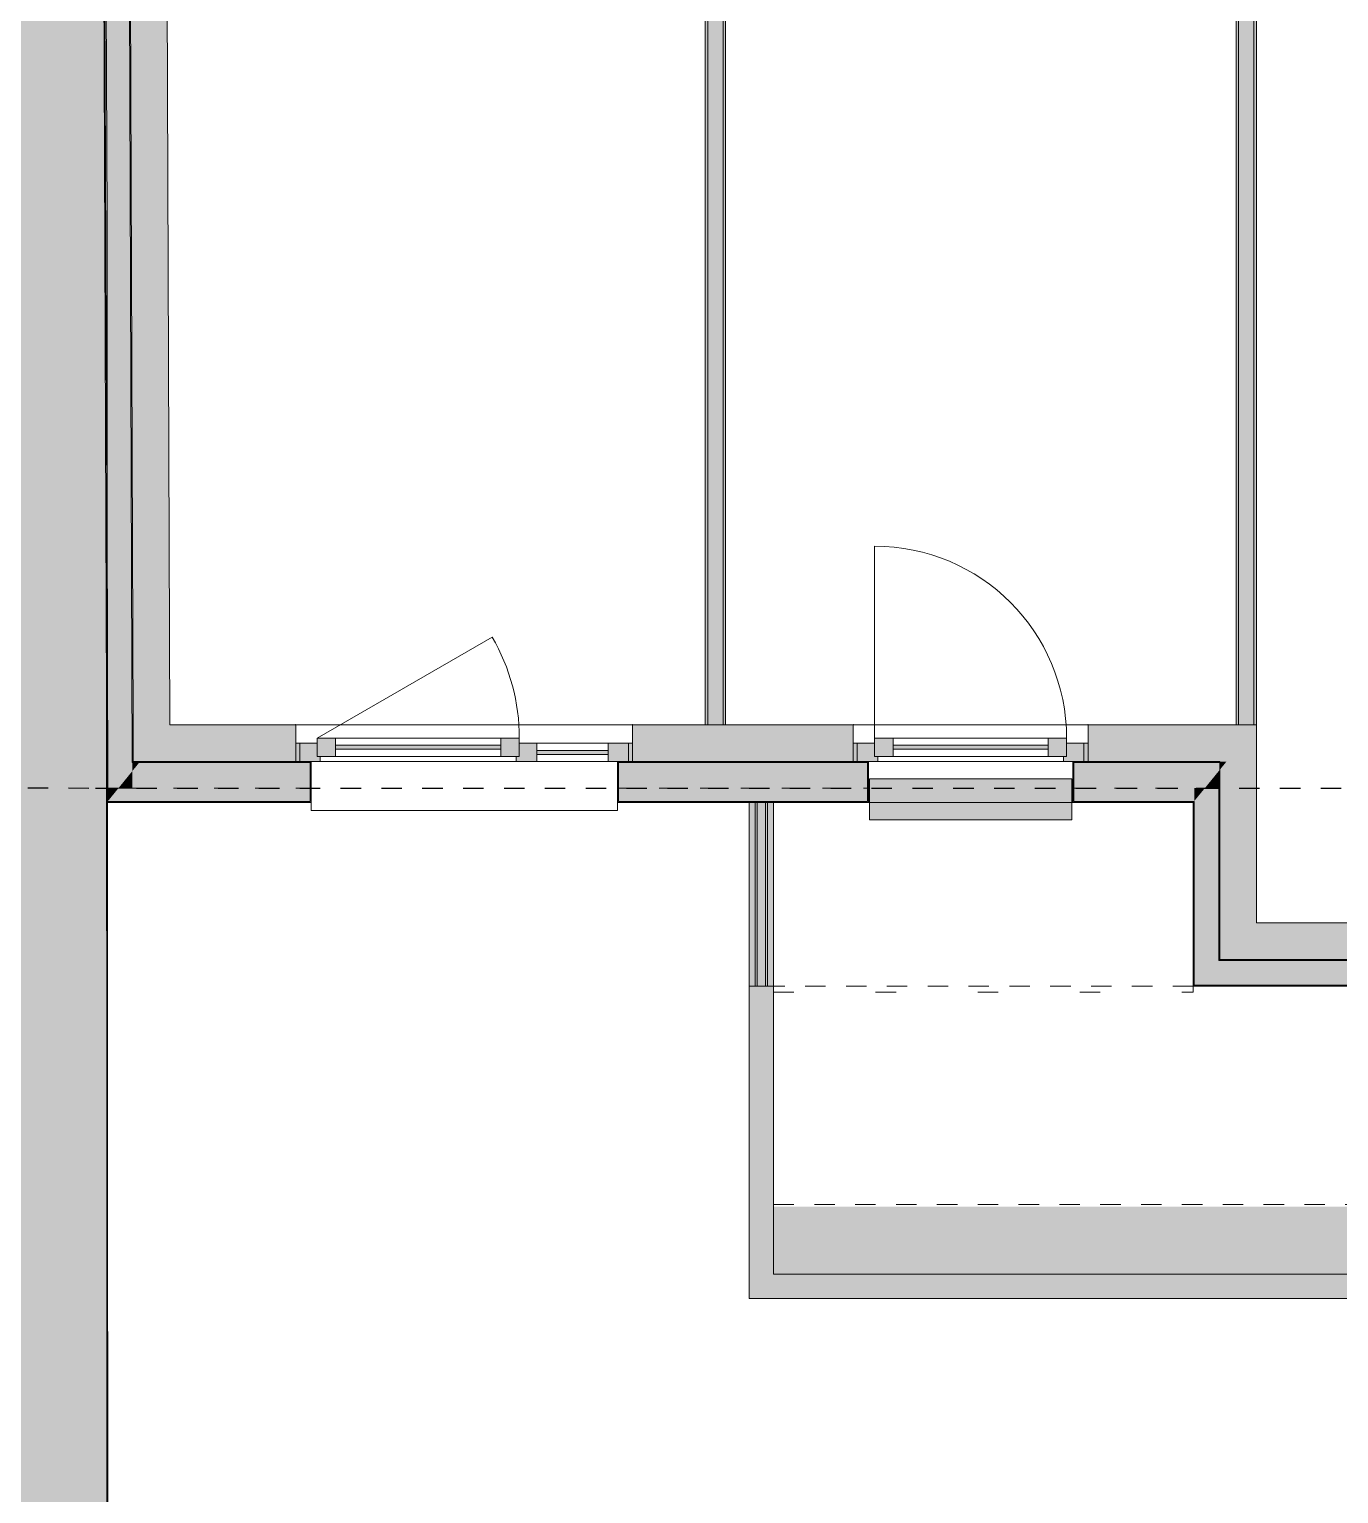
# Model space of a CAD drawing. Header units: metres. Extents: x -4 to 206, y -18 to 45.
# Drawn here: x 167.7 to 174.12, y 21.53 to 28.7 of the extents above; entities that cross this region are included whole.
import ezdxf

# ---------------------------------------------------------------- set-up
doc = ezdxf.new("R2010")
doc.units = ezdxf.units.M
doc.header["$MEASUREMENT"] = 0
doc.set_wipeout_variables(frame=1)
for name, pattern in [('Baufluchtlinie', [0.013, 0.008, -0.005]), ('Punkt 1_1', [0.075, 0.025, -0.05]), ('UNSICHTBAR', [0.4, 0, -0.4]), ('Wipeout_Contour', [1, 0, -1])]:
    doc.linetypes.add(name, pattern=pattern)
for name, color, linetype in [('110 Wand Aussen', 7, 'Continuous'), ('130 Wand Innen', 7, 'Continuous'), ('140 Brüstung', 7, 'Continuous'), ('725 Nachbarbebauung', 7, 'Continuous'), ('815 Raumbegrenzung', 7, 'Continuous'), ('905 VP Beschriftung Übersicht.Übersicht', 7, 'Continuous'), ('Neubau_140 Geländer transparent', 7, 'Continuous'), ('Neubau_840 Baulinien', 7, 'Continuous')]:
    doc.layers.add(name, color=color, linetype=linetype)
doc.linetypes.add('Grenze Grundstück', pattern='A,0,[1,415_260415_PP_VA_1_5 2 St1.Shx,S=0.00031746,R=0,X=0,Y=0],-0.04,0', length=0.04)

# ---------------------------------------------------------------- blocks, each defined once
blk = doc.blocks.new('Wand_4_1', base_point=(183.8142, 22.4833))
at = {"color": 254, "linetype": 'Wipeout_Contour', "lineweight": 0, "ltscale": 715.81303}
blk.add_wipeout([(183.6942, 22.6033), (171.3492, 22.6033), (171.3492, 22.5733), (183.6942, 22.5733)], dxfattribs=at).dxf.layer = '140 Brüstung'
at = {"color": 254, "linetype": 'Wipeout_Contour', "lineweight": 0, "ltscale": 715.76773}
blk.add_wipeout([(183.7842, 22.5133), (171.2592, 22.5133), (171.2592, 22.4833), (183.7842, 22.4833)], dxfattribs=at).dxf.layer = '140 Brüstung'
at = {"color": 254, "linetype": 'Wipeout_Contour', "lineweight": 0, "ltscale": 715.777801}
blk.add_wipeout([(171.2692, 22.5133), (183.7742, 22.5133), (183.7742, 22.5233), (171.2692, 22.5233)], dxfattribs=at).dxf.layer = '140 Brüstung'
at = {"color": 254, "linetype": 'Wipeout_Contour', "lineweight": 0, "ltscale": 715.802967}
blk.add_wipeout([(183.7242, 22.5733), (171.3192, 22.5733), (171.3192, 22.5633), (183.7242, 22.5633)], dxfattribs=at).dxf.layer = '140 Brüstung'
at = {"layer": '140 Brüstung', "color": 7, "linetype": 'Continuous', "lineweight": 18, "flags": 128}
for points in [[(183.6942, 22.6033), (171.3492, 22.6033)], [(171.2592, 22.4833), (183.7842, 22.4833)]]:
    blk.add_lwpolyline(points, dxfattribs=at)
at = {"color": 254, "linetype": 'Wipeout_Contour', "lineweight": 0, "ltscale": 715.790348}
blk.add_wipeout([(183.7342, 22.5633), (171.3092, 22.5633), (171.3092, 22.5233), (183.7342, 22.5233)], dxfattribs=at).dxf.layer = '140 Brüstung'
blk = doc.blocks.new('Decke_4_1', base_point=(156.4266, 32.239))
at = {"layer": '725 Nachbarbebauung', "linetype": 'Continuous', "lineweight": 0, "true_color": 0x1f1f1f}
blk.add_hatch(color=250, dxfattribs=at).paths.add_polyline_path([(156.4266, 32.239), (160.574, 16.9332), (161.2988, 16.9152), (167.9026, 16.7638), (168.0882, 16.7627), (168.082, 25.7886), (168.0856, 27.7802), (168.0391, 37.9048), (158.0099, 37.9325), (156.452, 37.9515)])
at = {"layer": '725 Nachbarbebauung', "color": 8, "linetype": 'Continuous', "lineweight": 13, "flags": 128}
blk.add_lwpolyline([(156.4266, 32.239), (160.574, 16.9332), (161.2988, 16.9152), (167.9026, 16.7638), (168.0882, 16.7627), (168.082, 25.7886), (168.0856, 27.7802), (168.0391, 37.9048), (158.0099, 37.9325), (156.452, 37.9515)], close=True, dxfattribs=at)
blk = doc.blocks.new('Wand_30_1', base_point=(168.0842, 24.9833))
at = {"layer": '110 Wand Aussen', "linetype": 'Continuous', "lineweight": 0, "true_color": 0x000000}
for points in [[(168.0892, 24.9833), (168.0342, 39.9833), (168.0292, 39.9833), (168.0842, 24.9833)], [(168.2087, 25.1083), (168.1547, 39.8583), (168.0347, 39.8583), (168.0887, 25.1083)], [(168.2137, 25.1133), (168.1597, 39.8533), (168.1547, 39.8533), (168.2087, 25.1133)], [(168.3403, 39.6733), (168.1603, 39.6733), (168.2131, 25.2933), (168.3931, 25.2933)], [(168.3931, 25.2933), (168.2131, 25.2933), (168.2137, 25.1133), (168.2469, 25.1133)], [(168.3931, 25.2933), (168.2469, 25.1133), (168.3937, 25.1133)], [(168.2137, 25.1083), (168.2137, 25.1133), (168.2087, 25.1133), (168.2087, 25.1083)]]:
    blk.add_hatch(color=18, dxfattribs=at).paths.add_polyline_path(points)
at = {"layer": '110 Wand Aussen', "color": 7, "linetype": 'Continuous', "lineweight": 13}
for p, q in [((168.0347, 39.8583), (168.0887, 25.1083)), ((168.1547, 39.8533), (168.2087, 25.1133)), ((168.0887, 25.1083), (168.0892, 24.9833)), ((168.2087, 25.1133), (168.2087, 25.1083)), ((168.2137, 25.1083), (168.2087, 25.1083))]:
    blk.add_line(p, q, dxfattribs=at)
at = {"layer": '110 Wand Aussen', "color": 7, "linetype": 'Continuous', "lineweight": 18}
for p, q in [((168.1603, 39.6733), (168.2131, 25.2933)), ((168.2131, 25.2933), (168.2137, 25.1133)), ((168.2469, 25.1133), (168.2137, 25.1133)), ((168.2469, 25.1133), (168.3937, 25.1133))]:
    blk.add_line(p, q, dxfattribs=at)
at = {"layer": '110 Wand Aussen', "color": 7, "linetype": 'Baufluchtlinie', "lineweight": 0}
blk.add_line((168.0892, 24.9833), (168.0842, 24.9833), dxfattribs=at)
at = {"layer": '110 Wand Aussen', "color": 7, "linetype": 'Continuous', "lineweight": 13, "flags": 128}
blk.add_lwpolyline([(168.0292, 39.9833), (168.0842, 24.9833)], dxfattribs=at)
at = {"layer": '110 Wand Aussen', "color": 7, "linetype": 'Continuous', "lineweight": 18, "flags": 128}
blk.add_lwpolyline([(168.3931, 25.2933), (168.362, 33.7583)], dxfattribs=at)
blk = doc.blocks.new('Wand_49_1', base_point=(173.4042, 24.0133))
at = {"layer": '110 Wand Aussen', "linetype": 'Continuous', "lineweight": 0, "true_color": 0x000000}
for points in [[(173.5342, 25.2933), (173.5342, 25.1133), (173.5674, 25.1133), (173.7142, 25.2933)], [(173.5674, 25.1133), (173.7142, 25.1133), (173.7142, 25.2933)], [(173.5342, 25.1083), (173.5633, 25.1083), (173.5674, 25.1133), (173.5342, 25.1133)], [(173.7142, 24.3233), (173.7142, 25.1133), (173.5674, 25.1133), (173.5342, 25.0727), (173.5342, 24.3233)], [(173.5342, 25.0727), (173.5633, 25.1083), (173.5342, 25.1083)], [(173.4092, 24.9195), (173.4613, 24.9833), (173.4092, 24.9833)], [(173.5292, 24.9183), (173.5292, 24.9833), (173.4613, 24.9833), (173.4092, 24.9195), (173.4092, 24.9183)], [(173.5292, 24.9833), (173.5292, 24.1433), (173.5342, 24.1433), (173.5342, 24.9833)], [(173.4042, 24.9133), (173.4083, 24.9183), (173.4042, 24.9183)], [(173.4083, 24.9183), (173.4042, 24.9133), (173.4092, 24.9133), (173.4092, 24.9183)], [(173.4042, 24.9133), (173.4042, 24.0183), (173.4092, 24.0183), (173.4092, 24.9133)], [(173.4092, 24.9183), (173.4092, 24.1383), (173.5292, 24.1383), (173.5292, 24.9183)], [(173.7142, 24.3233), (173.5342, 24.1433), (173.7142, 24.1433)], [(173.5342, 24.3233), (173.5342, 24.1433), (173.7142, 24.3233)], [(173.5292, 24.1383), (173.4092, 24.0183), (173.5292, 24.0183)], [(173.5292, 24.1383), (173.4092, 24.1383), (173.4092, 24.0183)], [(173.5342, 24.1433), (173.5292, 24.1383), (173.5342, 24.1383)], [(173.5342, 24.1433), (173.5292, 24.1433), (173.5292, 24.1383)], [(173.4092, 24.0183), (173.4042, 24.0133), (173.4092, 24.0133)], [(173.4092, 24.0183), (173.4042, 24.0183), (173.4042, 24.0133)]]:
    blk.add_hatch(color=18, dxfattribs=at).paths.add_polyline_path(points)
at = {"layer": '110 Wand Aussen', "color": 7, "linetype": 'Continuous', "lineweight": 18}
for p, q in [((173.5342, 25.1133), (173.5342, 25.1083)), ((173.5342, 25.1083), (173.5342, 25.0727)), ((173.5342, 24.9833), (173.5342, 25.0727)), ((173.5342, 24.9833), (173.5342, 24.3233)), ((173.5342, 24.3233), (173.5342, 24.1433)), ((173.5342, 24.1433), (173.7142, 24.1433))]:
    blk.add_line(p, q, dxfattribs=at)
at = {"layer": '110 Wand Aussen', "color": 7, "linetype": 'Baufluchtlinie', "lineweight": 0}
for p, q in [((173.5292, 24.9833), (173.4613, 24.9833)), ((173.5342, 24.9833), (173.5292, 24.9833))]:
    blk.add_line(p, q, dxfattribs=at)
at = {"layer": '110 Wand Aussen', "color": 7, "linetype": 'Continuous', "lineweight": 13}
for p, q in [((173.5292, 24.9833), (173.5292, 24.1433)), ((173.4083, 24.9183), (173.4042, 24.9183)), ((173.4092, 24.9183), (173.4083, 24.9183)), ((173.4092, 24.9183), (173.4092, 24.1383)), ((173.4092, 24.1383), (173.4092, 24.0183)), ((173.5292, 24.1433), (173.5292, 24.1383)), ((173.5292, 24.1383), (173.5342, 24.1383)), ((173.4092, 24.0183), (173.5292, 24.0183))]:
    blk.add_line(p, q, dxfattribs=at)
at = {"layer": '110 Wand Aussen', "color": 7, "linetype": 'Continuous', "lineweight": 18, "flags": 128}
for points in [[(173.7142, 25.2933), (173.5342, 25.2933)], [(173.7142, 24.3233), (173.7142, 25.2933)]]:
    blk.add_lwpolyline(points, dxfattribs=at)
at = {"layer": '110 Wand Aussen', "color": 7, "linetype": 'Continuous', "lineweight": 13, "flags": 128}
for points in [[(173.4042, 24.9133), (173.4042, 24.0133)], [(173.4042, 24.0133), (173.4092, 24.0133)]]:
    blk.add_lwpolyline(points, dxfattribs=at)
blk = doc.blocks.new('Wand_51_1', base_point=(173.4042, 24.0133))
at = {"layer": '110 Wand Aussen', "linetype": 'Continuous', "lineweight": 0, "true_color": 0x000000}
for points in [[(173.7142, 24.3233), (173.7142, 24.1433), (174.5992, 24.1433), (174.5992, 24.2333), (174.5992, 24.3233)], [(173.5292, 24.1383), (173.5292, 24.0183), (174.6692, 24.0183), (174.6692, 24.1383)], [(173.5342, 24.1383), (174.6692, 24.1383), (174.6692, 24.1433), (173.5342, 24.1433)], [(173.4092, 24.0183), (173.4092, 24.0133), (174.6692, 24.0133), (174.6692, 24.0183)]]:
    blk.add_hatch(color=18, dxfattribs=at).paths.add_polyline_path(points)
at = {"layer": '110 Wand Aussen', "color": 7, "linetype": 'Continuous', "lineweight": 13}
for p, q in [((173.5292, 24.1383), (173.5342, 24.1383)), ((173.5342, 24.1383), (174.6692, 24.1383)), ((173.4092, 24.0183), (173.5292, 24.0183)), ((173.5292, 24.0183), (174.6692, 24.0183))]:
    blk.add_line(p, q, dxfattribs=at)
at = {"layer": '110 Wand Aussen', "color": 7, "linetype": 'Continuous', "lineweight": 18}
for p, q in [((173.5342, 24.1433), (173.7142, 24.1433)), ((173.7142, 24.1433), (174.5992, 24.1433))]:
    blk.add_line(p, q, dxfattribs=at)
at = {"layer": '110 Wand Aussen', "color": 7, "linetype": 'Continuous', "lineweight": 18, "flags": 128}
blk.add_lwpolyline([(174.5992, 24.3233), (173.7142, 24.3233)], dxfattribs=at)
at = {"layer": '110 Wand Aussen', "color": 7, "linetype": 'Continuous', "lineweight": 13, "flags": 128}
blk.add_lwpolyline([(173.4092, 24.0133), (174.6692, 24.0133)], dxfattribs=at)
blk = doc.blocks.new('Wand_96_1', base_point=(171.1142, 32.6583))
at = {"layer": '130 Wand Innen', "linetype": 'Continuous', "lineweight": 0, "true_color": 0x000000}
for points in [[(171.0142, 25.2933), (171.0267, 25.2933), (171.0267, 30.5633), (171.0142, 30.5633)], [(171.0267, 30.5633), (171.0267, 25.2933), (171.1017, 25.2933), (171.1017, 30.5633)], [(171.1017, 30.5633), (171.1017, 25.2933), (171.1142, 25.2933), (171.1142, 30.5633)]]:
    blk.add_hatch(color=18, dxfattribs=at).paths.add_polyline_path(points)
at = {"layer": '130 Wand Innen', "color": 7, "linetype": 'Continuous', "lineweight": 18}
for p, q in [((171.0267, 30.5633), (171.0267, 25.2933)), ((171.1017, 25.2933), (171.1017, 30.5633))]:
    blk.add_line(p, q, dxfattribs=at)
at = {"layer": '130 Wand Innen', "color": 7, "linetype": 'Continuous', "lineweight": 18, "flags": 128}
for points in [[(171.0142, 30.5633), (171.0142, 25.2933)], [(171.1142, 25.2933), (171.1142, 30.3583)], [(171.0142, 25.2933), (171.1142, 25.2933)]]:
    blk.add_lwpolyline(points, dxfattribs=at)
blk = doc.blocks.new('Wand_165_1', base_point=(173.7142, 28.8483))
at = {"layer": '130 Wand Innen', "linetype": 'Continuous', "lineweight": 0, "true_color": 0x000000}
for points in [[(173.6142, 28.8483), (173.6142, 25.2933), (173.6267, 25.2933), (173.6267, 28.8483)], [(173.7017, 25.2933), (173.7017, 28.8483), (173.6267, 28.8483), (173.6267, 25.2933)], [(173.7142, 25.2933), (173.7142, 28.8483), (173.7017, 28.8483), (173.7017, 25.2933)]]:
    blk.add_hatch(color=18, dxfattribs=at).paths.add_polyline_path(points)
at = {"layer": '130 Wand Innen', "color": 7, "linetype": 'Continuous', "lineweight": 18}
for p, q in [((173.6267, 28.8483), (173.6267, 25.2933)), ((173.7017, 25.2933), (173.7017, 28.8483))]:
    blk.add_line(p, q, dxfattribs=at)
at = {"layer": '130 Wand Innen', "color": 7, "linetype": 'Continuous', "lineweight": 18, "flags": 128}
for points in [[(173.6142, 28.8483), (173.6142, 25.2933)], [(173.7017, 28.8483), (173.6942, 28.8483)], [(173.7142, 25.2933), (173.7142, 28.8483)], [(173.6142, 25.2933), (173.7142, 25.2933)]]:
    blk.add_lwpolyline(points, dxfattribs=at)
blk = doc.blocks.new('Wand_180_1', base_point=(171.2292, 24.0133))
at = {"layer": '140 Brüstung', "linetype": 'Continuous', "lineweight": 0, "true_color": 0x000000}
for points in [[(171.2292, 24.9133), (171.2292, 24.0133), (171.2592, 24.0133), (171.2592, 24.9133)], [(171.2692, 24.9133), (171.2692, 24.0133), (171.3092, 24.0133), (171.3092, 24.9133)], [(171.3492, 24.0133), (171.3492, 24.9133), (171.3192, 24.9133), (171.3192, 24.0133)]]:
    blk.add_hatch(color=18, dxfattribs=at).paths.add_polyline_path(points)
at = {"layer": '140 Brüstung', "linetype": 'Continuous', "lineweight": 0, "true_color": 0xffffff}
for points in [[(171.2592, 24.9133), (171.2592, 24.0133), (171.2692, 24.0133), (171.2692, 24.9133)], [(171.3192, 24.0133), (171.3192, 24.9133), (171.3092, 24.9133), (171.3092, 24.0133)]]:
    blk.add_hatch(color=7, dxfattribs=at).paths.add_polyline_path(points)
at = {"layer": '140 Brüstung', "color": 7, "linetype": 'Continuous', "lineweight": 18}
for p, q in [((171.2592, 24.9133), (171.2592, 24.0133)), ((171.2692, 24.9133), (171.2692, 24.0133)), ((171.3092, 24.0133), (171.3092, 24.9133)), ((171.3192, 24.0133), (171.3192, 24.9133))]:
    blk.add_line(p, q, dxfattribs=at)
at = {"layer": '140 Brüstung', "color": 7, "linetype": 'Continuous', "lineweight": 18, "flags": 128}
for points in [[(171.3492, 24.9133), (171.2292, 24.9133)], [(171.2292, 24.9133), (171.2292, 24.0133)], [(171.3492, 24.0133), (171.3492, 24.9133)], [(171.2292, 24.0133), (171.3492, 24.0133)]]:
    blk.add_lwpolyline(points, dxfattribs=at)
blk = doc.blocks.new('Wand_181_1', base_point=(171.2292, 22.4833))
at = {"color": 254, "linetype": 'Wipeout_Contour', "lineweight": 0, "ltscale": 517.904487}
blk.add_wipeout([(171.3492, 22.6033), (171.3192, 22.5733), (171.3492, 22.5733)], dxfattribs=at).dxf.layer = '140 Brüstung'
at = {"color": 254, "linetype": 'Wipeout_Contour', "lineweight": 0, "ltscale": 517.601766}
blk.add_wipeout([(171.2592, 22.5133), (171.2292, 22.4833), (171.2592, 22.4833)], dxfattribs=at).dxf.layer = '140 Brüstung'
at = {"color": 254, "linetype": 'Wipeout_Contour', "lineweight": 0, "ltscale": 517.660459}
blk.add_wipeout([(171.2592, 22.5133), (171.2692, 22.5133), (171.2692, 22.5233)], dxfattribs=at).dxf.layer = '140 Brüstung'
at = {"color": 254, "linetype": 'Wipeout_Contour', "lineweight": 0, "ltscale": 517.82864}
blk.add_wipeout([(171.3192, 22.5733), (171.3092, 22.5633), (171.3192, 22.5633)], dxfattribs=at).dxf.layer = '140 Brüstung'
at = {"color": 254, "linetype": 'Wipeout_Contour', "lineweight": 0, "ltscale": 691.656878}
blk.add_wipeout([(171.3492, 22.6033), (171.3492, 24.0133), (171.3192, 24.0133), (171.3192, 22.6033)], dxfattribs=at).dxf.layer = '140 Brüstung'
at = {"color": 254, "linetype": 'Wipeout_Contour', "lineweight": 0, "ltscale": 517.757398}
blk.add_wipeout([(171.3092, 22.5633), (171.2692, 22.5233), (171.3092, 22.5233)], dxfattribs=at).dxf.layer = '140 Brüstung'
at = {"color": 254, "linetype": 'Wipeout_Contour', "lineweight": 0, "ltscale": 691.276593}
blk.add_wipeout([(171.2292, 24.0133), (171.2292, 22.5133), (171.2592, 22.5133), (171.2592, 24.0133)], dxfattribs=at).dxf.layer = '140 Brüstung'
at = {"color": 254, "linetype": 'Wipeout_Contour', "lineweight": 0, "ltscale": 519.00079}
blk.add_wipeout([(171.3192, 22.6033), (171.3192, 22.5733), (171.3492, 22.6033)], dxfattribs=at).dxf.layer = '140 Brüstung'
at = {"color": 254, "linetype": 'Wipeout_Contour', "lineweight": 0, "ltscale": 691.569759}
blk.add_wipeout([(171.3192, 22.5733), (171.3192, 24.0133), (171.3092, 24.0133), (171.3092, 22.5733)], dxfattribs=at).dxf.layer = '140 Brüstung'
at = {"color": 254, "linetype": 'Wipeout_Contour', "lineweight": 0, "ltscale": 518.697668}
blk.add_wipeout([(171.2592, 22.5133), (171.2292, 22.5133), (171.2292, 22.4833)], dxfattribs=at).dxf.layer = '140 Brüstung'
at = {"color": 254, "linetype": 'Wipeout_Contour', "lineweight": 0, "ltscale": 691.358494}
blk.add_wipeout([(171.2592, 24.0133), (171.2592, 22.5233), (171.2692, 22.5233), (171.2692, 24.0133)], dxfattribs=at).dxf.layer = '140 Brüstung'
at = {"color": 254, "linetype": 'Wipeout_Contour', "lineweight": 0, "ltscale": 518.94207}
blk.add_wipeout([(171.3092, 22.5733), (171.3092, 22.5633), (171.3192, 22.5733)], dxfattribs=at).dxf.layer = '140 Brüstung'
at = {"layer": '140 Brüstung', "color": 7, "linetype": 'Continuous', "lineweight": 18, "flags": 128}
blk.add_lwpolyline([(171.3492, 22.6033), (171.3492, 24.0133)], dxfattribs=at)
at = {"color": 254, "linetype": 'Wipeout_Contour', "lineweight": 0, "ltscale": 691.468028}
blk.add_wipeout([(171.3092, 22.5633), (171.3092, 24.0133), (171.2692, 24.0133), (171.2692, 22.5633)], dxfattribs=at).dxf.layer = '140 Brüstung'
at = {"color": 254, "linetype": 'Wipeout_Contour', "lineweight": 0, "ltscale": 518.773672}
blk.add_wipeout([(171.2692, 22.5233), (171.2592, 22.5233), (171.2592, 22.5133)], dxfattribs=at).dxf.layer = '140 Brüstung'
at = {"layer": '140 Brüstung', "color": 7, "linetype": 'Continuous', "lineweight": 18, "flags": 128}
for points in [[(171.2292, 24.0133), (171.2592, 24.0133)], [(171.2292, 24.0133), (171.2292, 22.4833)], [(171.2592, 24.0133), (171.2692, 24.0133)], [(171.2692, 24.0133), (171.3092, 24.0133)], [(171.3092, 24.0133), (171.3192, 24.0133)], [(171.3192, 24.0133), (171.3492, 24.0133)], [(171.2292, 22.4833), (171.2592, 22.4833)]]:
    blk.add_lwpolyline(points, dxfattribs=at)
at = {"color": 254, "linetype": 'Wipeout_Contour', "lineweight": 0, "ltscale": 518.844891}
blk.add_wipeout([(171.2692, 22.5633), (171.2692, 22.5233), (171.3092, 22.5633)], dxfattribs=at).dxf.layer = '140 Brüstung'
blk = doc.blocks.new('1-Flügelfenster 27[23]_1', base_point=(168.0292, 39.9833))
at = {"layer": '110 Wand Aussen', "linetype": 'Continuous', "lineweight": 0, "true_color": 0x000000}
for points in [[(171.7592, 25.1133), (171.7592, 25.2033), (171.7392, 25.2033), (171.7392, 25.1133)], [(172.8692, 25.2033), (172.8692, 25.1133), (172.8892, 25.1133), (172.8892, 25.2033)]]:
    blk.add_hatch(color=18, dxfattribs=at).paths.add_polyline_path(points)
at = {"layer": '110 Wand Aussen', "linetype": 'Continuous', "lineweight": 0, "true_color": 0xffffff}
for points in [[(171.7592, 25.1133), (171.8592, 25.1133), (171.8592, 25.1383), (171.8442, 25.1383), (171.8442, 25.2033), (171.7592, 25.2033)], [(171.9342, 25.1383), (171.9342, 25.2283), (171.8442, 25.2283), (171.8442, 25.1383)], [(172.6942, 25.1933), (171.9342, 25.1933), (171.9342, 25.1733), (172.6942, 25.1733)], [(172.7842, 25.1383), (172.7842, 25.2283), (172.6942, 25.2283), (172.6942, 25.1383)], [(172.8692, 25.2033), (172.7842, 25.2033), (172.7842, 25.1383), (172.7692, 25.1383), (172.7692, 25.1133), (172.8692, 25.1133)]]:
    blk.add_hatch(color=7, dxfattribs=at).paths.add_polyline_path(points)
at = {"layer": '110 Wand Aussen', "color": 8, "linetype": 'Continuous', "lineweight": 0}
blk.add_line((171.8442, 25.2283), (171.8442, 26.1683), dxfattribs=at)
at = {"layer": '110 Wand Aussen', "color": 7, "linetype": 'Continuous', "lineweight": 13}
for p, q in [((172.8892, 25.2933), (171.7392, 25.2933)), ((171.8442, 25.2033), (171.7592, 25.2033)), ((171.7592, 25.2033), (171.7592, 25.1133)), ((171.9342, 25.2283), (171.8442, 25.2283)), ((171.8442, 25.2283), (171.8442, 25.1383)), ((171.8442, 25.1383), (171.8442, 25.2033)), ((172.6942, 25.2283), (171.9342, 25.2283)), ((171.9342, 25.1383), (171.9342, 25.2283)), ((172.6942, 25.1933), (171.9342, 25.1933)), ((172.7842, 25.2283), (172.6942, 25.2283)), ((172.6942, 25.2283), (172.6942, 25.1383)), ((172.7842, 25.1383), (172.7842, 25.2283)), ((172.8692, 25.2033), (172.7842, 25.2033)), ((172.7842, 25.2033), (172.7842, 25.1383)), ((172.8692, 25.1133), (172.8692, 25.2033)), ((171.8092, 25.1133), (171.7392, 25.1133)), ((171.8092, 25.1133), (171.7392, 25.1133)), ((171.7592, 25.1133), (171.8592, 25.1133)), ((171.8092, 25.1133), (171.8142, 25.1133)), ((171.8092, 25.1133), (171.8142, 25.1133)), ((171.8142, 25.1083), (171.8142, 25.1133)), ((171.8142, 24.9833), (171.8142, 25.1083)), ((171.8592, 25.1383), (171.8442, 25.1383)), ((171.8442, 25.1383), (171.9342, 25.1383)), ((171.8592, 25.1133), (171.8592, 25.1383)), ((171.8592, 25.1133), (172.7692, 25.1133)), ((171.9342, 25.1733), (172.6942, 25.1733)), ((171.9342, 25.1383), (172.6942, 25.1383)), ((172.6942, 25.1383), (172.7842, 25.1383)), ((172.7842, 25.1383), (172.7692, 25.1383)), ((172.7692, 25.1383), (172.7692, 25.1133)), ((172.7692, 25.1133), (172.8692, 25.1133)), ((172.8192, 25.1133), (172.8142, 25.1133)), ((172.8192, 25.1133), (172.8142, 25.1133)), ((172.8142, 25.1083), (172.8142, 25.1133)), ((172.8142, 24.9833), (172.8142, 25.1083)), ((171.8142, 24.9183), (171.8142, 24.9833)), ((172.8142, 24.9183), (172.8142, 24.9833)), ((171.8142, 24.9133), (171.8142, 24.9183)), ((172.8142, 24.9133), (171.8142, 24.9133)), ((172.8142, 24.9133), (172.8142, 24.9183))]:
    blk.add_line(p, q, dxfattribs=at)
at = {"layer": '110 Wand Aussen', "color": 7, "linetype": 'Punkt 1_1', "lineweight": 13}
for p, q in [((172.8892, 25.2933), (171.7392, 25.2933)), ((172.8142, 24.9133), (171.8142, 24.9133))]:
    blk.add_line(p, q, dxfattribs=at)
at = {"layer": '110 Wand Aussen', "color": 7, "linetype": 'Continuous', "lineweight": 18}
for p, q in [((171.7392, 25.2033), (171.7392, 25.2933)), ((172.8892, 25.2033), (172.8892, 25.2933)), ((171.7392, 25.1133), (171.7392, 25.2033)), ((171.7392, 25.1133), (171.7392, 25.2033)), ((172.8892, 25.1133), (172.8892, 25.2033)), ((172.8892, 25.1133), (172.8892, 25.2033)), ((172.8892, 25.1133), (172.8192, 25.1133)), ((172.8892, 25.1133), (172.8192, 25.1133))]:
    blk.add_line(p, q, dxfattribs=at)
at = {"layer": '110 Wand Aussen', "color": 7, "linetype": 'Continuous', "lineweight": 13, "flags": 128}
for points in [[(171.7592, 25.1133), (171.7392, 25.1133), (171.7392, 25.2033), (171.7592, 25.2033)], [(172.8692, 25.2033), (172.8892, 25.2033), (172.8892, 25.1133), (172.8692, 25.1133)]]:
    blk.add_lwpolyline(points, close=True, dxfattribs=at)
at = {"layer": '110 Wand Aussen', "color": 8, "linetype": 'Continuous', "lineweight": 0}
blk.add_arc((171.8442, 25.2283), 0.94, 0, 90, dxfattribs=at)
at = {"layer": '110 Wand Aussen', "color": 7, "linetype": 'Continuous', "lineweight": 13}
for p in [(171.7392, 25.2933), (172.8892, 25.2933), (171.8142, 24.9133), (172.8142, 24.9133)]:
    blk.add_point(p, dxfattribs=at)
blk = doc.blocks.new('Kombi-Fenster 1-Fl 27[24]_1', base_point=(168.0292, 39.9833))
at = {"layer": '110 Wand Aussen', "linetype": 'Continuous', "lineweight": 0, "true_color": 0x000000}
for points in [[(169.0292, 25.2033), (169.0092, 25.2033), (169.0092, 25.1133), (169.0292, 25.1133)], [(170.6392, 25.1133), (170.6592, 25.1133), (170.6592, 25.2033), (170.6392, 25.2033)]]:
    blk.add_hatch(color=18, dxfattribs=at).paths.add_polyline_path(points)
at = {"layer": '110 Wand Aussen', "linetype": 'Continuous', "lineweight": 0, "true_color": 0xffffff}
for points in [[(169.0292, 25.2033), (169.0292, 25.1133), (169.1292, 25.1133), (169.1292, 25.1383), (169.1142, 25.1383), (169.1142, 25.2033)], [(169.1142, 25.1383), (169.2042, 25.1383), (169.2042, 25.2283), (169.1142, 25.2283)], [(169.2042, 25.1933), (169.2042, 25.1733), (170.0142, 25.1733), (170.0142, 25.1933)], [(170.0142, 25.1383), (170.1042, 25.1383), (170.1042, 25.2283), (170.0142, 25.2283)], [(170.1392, 25.1133), (170.1392, 25.2033), (170.1042, 25.2033), (170.1042, 25.1383), (170.0892, 25.1383), (170.0892, 25.1133)], [(170.1392, 25.2033), (170.1392, 25.1133), (170.1892, 25.1133), (170.1892, 25.2033)], [(170.6392, 25.1133), (170.6392, 25.2033), (170.5392, 25.2033), (170.5392, 25.1133)], [(170.5392, 25.1683), (170.1892, 25.1683), (170.1892, 25.1483), (170.5392, 25.1483)]]:
    blk.add_hatch(color=7, dxfattribs=at).paths.add_polyline_path(points)
at = {"layer": '110 Wand Aussen', "color": 8, "linetype": 'Baufluchtlinie', "lineweight": 0, "ltscale": 200}
blk.add_line((169.1142, 25.2283), (169.9716, 25.7233), dxfattribs=at)
at = {"layer": '110 Wand Aussen', "color": 7, "linetype": 'Continuous', "lineweight": 13}
for p, q in [((169.0092, 25.2933), (170.6592, 25.2933)), ((169.0292, 25.2033), (169.1142, 25.2033)), ((169.0292, 25.1133), (169.0292, 25.2033)), ((169.1142, 25.1383), (169.1142, 25.2283)), ((169.1142, 25.2283), (169.2042, 25.2283)), ((169.1142, 25.2033), (169.1142, 25.1383)), ((169.2042, 25.2283), (170.0142, 25.2283)), ((169.2042, 25.2283), (169.2042, 25.1383)), ((169.2042, 25.1933), (170.0142, 25.1933)), ((170.0142, 25.1383), (170.0142, 25.2283)), ((170.0142, 25.2283), (170.1042, 25.2283)), ((170.1042, 25.2283), (170.1042, 25.1383)), ((170.1042, 25.1383), (170.1042, 25.2033)), ((170.1042, 25.2033), (170.1392, 25.2033)), ((170.1392, 25.2033), (170.1892, 25.2033)), ((170.1892, 25.2033), (170.5392, 25.2033)), ((170.1892, 25.2033), (170.1892, 25.1133)), ((170.5392, 25.1133), (170.5392, 25.2033)), ((170.5392, 25.2033), (170.6392, 25.2033)), ((170.6392, 25.2033), (170.6392, 25.1133)), ((169.1292, 25.1133), (169.0292, 25.1133)), ((169.0792, 25.1133), (169.0842, 25.1133)), ((169.0792, 25.1133), (169.0842, 25.1133)), ((169.0842, 25.1083), (169.0842, 25.1133)), ((169.0842, 24.9833), (169.0842, 25.1083)), ((169.1142, 25.1383), (169.1292, 25.1383)), ((169.2042, 25.1383), (169.1142, 25.1383)), ((169.1292, 25.1383), (169.1292, 25.1133)), ((170.0892, 25.1133), (169.1292, 25.1133)), ((170.0142, 25.1733), (169.2042, 25.1733)), ((170.0142, 25.1383), (169.2042, 25.1383)), ((170.1042, 25.1383), (170.0142, 25.1383)), ((170.0892, 25.1133), (170.0892, 25.1383)), ((170.0892, 25.1383), (170.1042, 25.1383)), ((170.1392, 25.1133), (170.0892, 25.1133)), ((170.1892, 25.1133), (170.1392, 25.1133)), ((170.1892, 25.1683), (170.5392, 25.1683)), ((170.5392, 25.1483), (170.1892, 25.1483)), ((170.5392, 25.1133), (170.1892, 25.1133)), ((170.6392, 25.1133), (170.5392, 25.1133)), ((170.5892, 25.1133), (170.5842, 25.1133)), ((170.5892, 25.1133), (170.5842, 25.1133)), ((170.5842, 25.1083), (170.5842, 25.1133)), ((170.5842, 24.9833), (170.5842, 25.1083)), ((170.5892, 25.1133), (170.6592, 25.1133)), ((170.5892, 25.1133), (170.6592, 25.1133)), ((169.0842, 24.9183), (169.0842, 24.9833)), ((170.5842, 24.9183), (170.5842, 24.9833)), ((169.0842, 24.9133), (169.0842, 24.9183)), ((169.0842, 24.9133), (169.0842, 24.8733)), ((170.5842, 24.9133), (170.5842, 24.9183)), ((170.5842, 24.8733), (170.5842, 24.9133)), ((169.0842, 24.8733), (170.5842, 24.8733))]:
    blk.add_line(p, q, dxfattribs=at)
at = {"layer": '110 Wand Aussen', "color": 7, "linetype": 'Continuous', "lineweight": 18}
for p, q in [((169.0092, 25.2033), (169.0092, 25.2933)), ((170.6592, 25.2033), (170.6592, 25.2933)), ((169.0092, 25.1133), (169.0092, 25.2033)), ((169.0092, 25.1133), (169.0092, 25.2033)), ((170.6592, 25.1133), (170.6592, 25.2033)), ((170.6592, 25.1133), (170.6592, 25.2033)), ((169.0092, 25.1133), (169.0792, 25.1133)), ((169.0092, 25.1133), (169.0792, 25.1133))]:
    blk.add_line(p, q, dxfattribs=at)
at = {"layer": '110 Wand Aussen', "color": 7, "linetype": 'Continuous', "lineweight": 13, "flags": 128}
for points in [[(169.0292, 25.2033), (169.0092, 25.2033), (169.0092, 25.1133), (169.0292, 25.1133)], [(170.6392, 25.1133), (170.6592, 25.1133), (170.6592, 25.2033), (170.6392, 25.2033)]]:
    blk.add_lwpolyline(points, close=True, dxfattribs=at)
at = {"layer": '110 Wand Aussen', "color": 8, "linetype": 'Baufluchtlinie', "lineweight": 0, "ltscale": 200}
blk.add_arc((169.1142, 25.2283), 0.99, 0, 30, dxfattribs=at)
at = {"layer": '110 Wand Aussen', "color": 7, "linetype": 'Continuous', "lineweight": 13}
for p in [(169.0092, 25.2933), (170.6592, 25.2933)]:
    blk.add_point(p, dxfattribs=at)
blk = doc.blocks.new('Wand_233_1', base_point=(173.4042, 24.9833))
at = {"layer": '110 Wand Aussen', "linetype": 'Continuous', "lineweight": 0, "true_color": 0x000000}
for points in [[(168.3931, 25.2933), (168.3937, 25.1133), (169.0092, 25.1133), (169.0092, 25.2033), (169.0092, 25.2933)], [(170.6592, 25.2033), (170.6592, 25.1133), (171.7392, 25.1133), (171.7392, 25.2033), (171.7392, 25.2933), (170.6592, 25.2933)], [(173.5342, 25.2933), (172.8892, 25.2933), (172.8892, 25.2033), (172.8892, 25.1133), (173.5342, 25.1133)], [(168.1413, 24.9833), (168.2089, 25.0666), (168.2087, 25.1083), (168.0887, 25.1083), (168.0892, 24.9833)], [(168.2087, 25.1083), (168.2089, 25.0666), (168.2139, 25.0727), (168.2137, 25.1083)], [(168.2428, 25.1083), (168.2096, 25.0674), (168.2099, 24.9833), (169.0792, 24.9833), (169.0792, 25.1083)], [(168.2428, 25.1083), (168.2469, 25.1133), (168.2137, 25.1133), (168.2137, 25.1083)], [(168.2137, 25.1083), (168.2139, 25.0727), (168.2428, 25.1083)], [(168.2428, 25.1083), (169.0792, 25.1083), (169.0792, 25.1133), (168.2469, 25.1133)], [(169.0792, 24.9133), (169.0842, 24.9133), (169.0842, 25.1133), (169.0792, 25.1133)], [(170.5892, 24.9133), (170.5892, 25.1133), (170.5842, 25.1133), (170.5842, 24.9133)], [(171.8092, 25.1133), (170.5892, 25.1133), (170.5892, 25.1083), (171.8092, 25.1083)], [(171.8092, 25.1083), (170.5892, 25.1083), (170.5892, 24.9833), (171.8092, 24.9833)], [(171.8092, 24.9133), (171.8142, 24.9133), (171.8142, 25.1133), (171.8092, 25.1133)], [(172.8192, 24.9133), (172.8192, 25.1133), (172.8142, 25.1133), (172.8142, 24.9133)], [(173.5342, 25.1133), (172.8192, 25.1133), (172.8192, 25.1083), (173.5342, 25.1083)], [(172.8192, 24.9833), (173.4613, 24.9833), (173.5342, 25.0727), (173.5342, 25.1083), (172.8192, 25.1083)], [(168.2096, 25.0674), (168.1413, 24.9833), (168.2099, 24.9833)], [(173.5292, 24.9833), (173.5292, 25.0666), (173.4613, 24.9833)], [(173.5342, 24.9833), (173.5342, 25.0727), (173.5292, 25.0666), (173.5292, 24.9833)], [(168.0885, 24.9183), (168.0894, 24.9195), (168.0892, 24.9833), (168.0842, 24.9833), (168.0844, 24.9183)], [(168.1413, 24.9833), (168.0885, 24.9183), (169.0792, 24.9183), (169.0792, 24.9833)], [(168.0892, 24.9833), (168.0894, 24.9195), (168.1413, 24.9833)], [(171.8092, 24.9833), (170.5892, 24.9833), (170.5892, 24.9183), (171.8092, 24.9183)], [(172.8192, 24.9183), (173.4083, 24.9183), (173.4092, 24.9195), (173.4092, 24.9833), (172.8192, 24.9833)], [(168.0885, 24.9183), (168.0844, 24.9183), (168.0845, 24.9133)], [(168.0845, 24.9133), (169.0792, 24.9133), (169.0792, 24.9183), (168.0885, 24.9183)], [(170.5892, 24.9133), (171.8092, 24.9133), (171.8092, 24.9183), (170.5892, 24.9183)], [(172.8192, 24.9133), (173.4042, 24.9133), (173.4042, 24.9183), (172.8192, 24.9183)], [(173.4092, 24.9183), (173.4092, 24.9195), (173.4083, 24.9183)]]:
    blk.add_hatch(color=18, dxfattribs=at).paths.add_polyline_path(points)
at = {"layer": '110 Wand Aussen', "color": 7, "linetype": 'Continuous', "lineweight": 18}
for p, q in [((169.0092, 25.2033), (169.0092, 25.2933)), ((170.6592, 25.2033), (170.6592, 25.2933)), ((171.7392, 25.2033), (171.7392, 25.2933)), ((172.8892, 25.2033), (172.8892, 25.2933)), ((169.0092, 25.1133), (169.0092, 25.2033)), ((170.6592, 25.1133), (170.6592, 25.2033)), ((171.7392, 25.1133), (171.7392, 25.2033)), ((172.8892, 25.1133), (172.8892, 25.2033)), ((168.2469, 25.1133), (168.2137, 25.1133)), ((168.2469, 25.1133), (168.3937, 25.1133)), ((168.3937, 25.1133), (169.0092, 25.1133)), ((169.0092, 25.1133), (169.0792, 25.1133)), ((170.6592, 25.1133), (171.7392, 25.1133)), ((172.8892, 25.1133), (172.8192, 25.1133)), ((172.8892, 25.1133), (173.5342, 25.1133)), ((173.5342, 25.1133), (173.5342, 25.1083)), ((173.5342, 25.1083), (173.5342, 25.0727)), ((173.5342, 24.9833), (173.5342, 25.0727))]:
    blk.add_line(p, q, dxfattribs=at)
at = {"layer": '110 Wand Aussen', "color": 7, "linetype": 'Continuous', "lineweight": 13}
for p, q in [((168.0887, 25.1083), (168.0892, 24.9833)), ((168.2137, 25.1083), (168.2087, 25.1083)), ((168.2428, 25.1083), (168.2137, 25.1083)), ((168.2428, 25.1083), (169.0792, 25.1083)), ((169.0792, 25.1133), (169.0842, 25.1133)), ((169.0792, 24.9183), (169.0792, 25.1133)), ((169.0842, 25.1083), (169.0842, 25.1133)), ((169.0842, 24.9833), (169.0842, 25.1083)), ((170.5842, 25.1083), (170.5842, 25.1133)), ((170.5892, 25.1133), (170.5842, 25.1133)), ((170.5842, 24.9833), (170.5842, 25.1083)), ((170.5892, 25.1133), (170.6592, 25.1133)), ((170.5892, 24.9183), (170.5892, 25.1133)), ((170.5892, 25.1083), (171.8092, 25.1083)), ((171.8092, 25.1133), (171.7392, 25.1133)), ((171.8092, 25.1133), (171.8142, 25.1133)), ((171.8092, 24.9183), (171.8092, 25.1133)), ((171.8142, 25.1083), (171.8142, 25.1133)), ((171.8142, 24.9833), (171.8142, 25.1083)), ((172.8142, 25.1083), (172.8142, 25.1133)), ((172.8192, 25.1133), (172.8142, 25.1133)), ((172.8142, 24.9833), (172.8142, 25.1083)), ((172.8192, 24.9183), (172.8192, 25.1133)), ((172.8192, 25.1083), (173.5342, 25.1083)), ((169.0842, 24.9183), (169.0842, 24.9833)), ((170.5842, 24.9183), (170.5842, 24.9833)), ((171.8142, 24.9183), (171.8142, 24.9833)), ((172.8142, 24.9183), (172.8142, 24.9833)), ((168.0885, 24.9183), (168.0844, 24.9183)), ((168.0885, 24.9183), (169.0792, 24.9183)), ((169.0792, 24.9133), (169.0842, 24.9133)), ((169.0842, 24.9133), (169.0842, 24.9183)), ((170.5842, 24.9133), (170.5842, 24.9183)), ((170.5892, 24.9133), (170.5842, 24.9133)), ((170.5892, 24.9183), (171.8092, 24.9183)), ((171.8092, 24.9133), (171.8142, 24.9133)), ((171.8142, 24.9133), (171.8142, 24.9183)), ((172.8142, 24.9133), (172.8142, 24.9183)), ((172.8192, 24.9133), (172.8142, 24.9133)), ((172.8192, 24.9183), (173.4042, 24.9183)), ((173.4083, 24.9183), (173.4042, 24.9183)), ((173.4092, 24.9183), (173.4083, 24.9183))]:
    blk.add_line(p, q, dxfattribs=at)
at = {"layer": '110 Wand Aussen', "color": 7, "linetype": 'Baufluchtlinie', "lineweight": 0}
for p, q in [((168.0892, 24.9833), (168.0842, 24.9833)), ((168.1413, 24.9833), (168.0892, 24.9833)), ((168.1413, 24.9833), (168.2099, 24.9833)), ((168.2099, 24.9833), (169.0792, 24.9833)), ((170.5892, 24.9833), (171.8092, 24.9833)), ((172.8192, 24.9833), (173.4613, 24.9833)), ((173.5292, 24.9833), (173.4613, 24.9833)), ((173.5342, 24.9833), (173.5292, 24.9833))]:
    blk.add_line(p, q, dxfattribs=at)
at = {"layer": '110 Wand Aussen', "color": 7, "linetype": 'Continuous', "lineweight": 18, "flags": 128}
for points in [[(169.0092, 25.2933), (168.3931, 25.2933)], [(171.7392, 25.2933), (170.6592, 25.2933)], [(173.5342, 25.2933), (172.8892, 25.2933)]]:
    blk.add_lwpolyline(points, dxfattribs=at)
at = {"layer": '110 Wand Aussen', "color": 7, "linetype": 'Continuous', "lineweight": 13, "flags": 128}
for points in [[(168.0844, 24.9183), (168.0842, 24.9833)], [(168.0845, 24.9133), (168.0844, 24.9183)], [(168.0845, 24.9133), (169.0792, 24.9133)], [(170.5892, 24.9133), (171.8092, 24.9133)], [(172.8192, 24.9133), (173.4042, 24.9133)]]:
    blk.add_lwpolyline(points, dxfattribs=at)
at = {"layer": '110 Wand Aussen', "color": 7, "linetype": 'Continuous', "lineweight": 13}
for name in ['1-Flügelfenster 27[23]_1', 'Kombi-Fenster 1-Fl 27[24]_1']:
    blk.add_blockref(name, (168.0292, 39.9833), dxfattribs=at)
blk = doc.blocks.new('Decke_28_1', base_point=(171.2292, 24.0133))
at = {"layer": 'Neubau_140 Geländer transparent', "linetype": 'Continuous', "lineweight": 0, "true_color": 0xffffff}
blk.add_hatch(color=7, dxfattribs=at).paths.add_polyline_path([(171.2292, 24.0133), (171.2292, 22.4833), (177.4642, 22.4833), (177.4642, 22.6033), (171.3492, 22.6033), (171.3492, 24.0133)])
at = {"layer": 'Neubau_140 Geländer transparent', "color": 7, "linetype": 'Continuous', "lineweight": 13, "flags": 128}
blk.add_lwpolyline([(171.2292, 24.0133), (171.2292, 22.4833), (177.4642, 22.4833), (177.4642, 22.6033), (171.3492, 22.6033), (171.3492, 24.0133)], close=True, dxfattribs=at)
blk = doc.blocks.new('Decke_30_1', base_point=(171.2292, 24.0133))
at = {"layer": 'Neubau_140 Geländer transparent', "color": 7, "linetype": 'Continuous', "lineweight": 13, "flags": 128}
blk.add_lwpolyline([(171.2292, 24.0133), (171.2292, 22.4833), (177.4642, 22.4833), (177.4642, 22.6033), (171.3492, 22.6033), (171.3492, 24.0133)], close=True, dxfattribs=at)

msp = doc.modelspace()

# ---------------------------------------------------------------- hatches: boundary and pattern name
at = {"layer": '905 VP Beschriftung Übersicht.Übersicht', "linetype": 'Continuous', "lineweight": 13}
msp.add_hatch(color=8, dxfattribs=at).paths.add_polyline_path([(171.8192, 25.0283), (172.8092, 25.0283), (172.8092, 24.8283), (171.8192, 24.8283)])

# ---------------------------------------------------------------- linework, layer by layer
at = {"layer": '905 VP Beschriftung Übersicht.Übersicht', "color": 7, "linetype": 'Continuous', "lineweight": 13, "flags": 128}
msp.add_lwpolyline([(171.8192, 25.0283), (172.8092, 25.0283), (172.8092, 24.8283), (171.8192, 24.8283)], close=True, dxfattribs=at)
at = {"layer": 'Neubau_840 Baulinien', "color": 1, "linetype": 'Baufluchtlinie', "lineweight": 25, "true_color": 0xfb0106}
msp.add_lwpolyline([(150.297, 25.0838), (168.0292, 24.9833), (187.0168, 24.9828), (206.0053, 24.9674)], dxfattribs=at)

# ---------------------------------------------------------------- block references
at = {"layer": '110 Wand Aussen', "color": 7, "lineweight": 25}
for name, p in [('Wand_30_1', (168.0842, 24.9833)), ('Wand_233_1', (173.4042, 24.9833)), ('Wand_49_1', (173.4042, 24.0133)), ('Wand_51_1', (173.4042, 24.0133))]:
    msp.add_blockref(name, p, dxfattribs=at)
at = {"layer": '130 Wand Innen', "color": 7, "lineweight": 35}
for name, p in [('Wand_96_1', (171.1142, 32.6583)), ('Wand_165_1', (173.7142, 28.8483))]:
    msp.add_blockref(name, p, dxfattribs=at)
at = {"layer": '140 Brüstung', "color": 7, "lineweight": 18}
for name, p in [('Wand_180_1', (171.2292, 24.0133)), ('Wand_4_1', (183.8142, 22.4833))]:
    msp.add_blockref(name, p, dxfattribs=at)
at = {"layer": '725 Nachbarbebauung', "color": 8, "linetype": 'Continuous', "lineweight": 13}
msp.add_blockref('Decke_4_1', (156.4266, 32.239), dxfattribs=at)

# ---------------------------------------------------------------- next in the draw order: hatches: boundary and pattern name
at = {"layer": '905 VP Beschriftung Übersicht.Übersicht', "linetype": 'Continuous', "lineweight": 13}
msp.add_hatch(color=8, dxfattribs=at).paths.add_polyline_path([(171.3492, 22.9328), (177.3992, 22.9328), (177.3992, 22.6033), (171.3492, 22.6033)])

# ---------------------------------------------------------------- next in the draw order: linework, layer by layer
at = {"layer": '815 Raumbegrenzung', "color": 8, "linetype": 'Continuous', "lineweight": 13}
msp.add_line((171.3492, 22.6033), (183.6942, 22.6033), dxfattribs=at)

# ---------------------------------------------------------------- next in the draw order: block references
at = {"layer": '140 Brüstung', "color": 7, "lineweight": 18}
msp.add_blockref('Wand_181_1', (171.2292, 22.4833), dxfattribs=at)

# ---------------------------------------------------------------- next in the draw order: linework, layer by layer
at = {"layer": '815 Raumbegrenzung', "color": 8, "linetype": 'Continuous', "lineweight": 13}
msp.add_line((171.3492, 24.0133), (171.3492, 22.6033), dxfattribs=at)
at = {"layer": '815 Raumbegrenzung', "color": 255, "linetype": 'UNSICHTBAR', "lineweight": 0}
msp.add_lwpolyline([(171.3492, 23.9846), (173.4042, 23.9846), (173.4042, 24.0133)], dxfattribs=at)
at = {"layer": '815 Raumbegrenzung', "color": 8, "linetype": 'Punkt 1_1', "lineweight": 13}
msp.add_lwpolyline([(173.4042, 24.0133), (171.3492, 24.0133)], dxfattribs=at)
at = {"layer": '905 VP Beschriftung Übersicht.Übersicht', "color": 8, "linetype": 'Punkt 1_1', "lineweight": 13}
msp.add_line((171.3492, 22.9445), (177.3992, 22.9445), dxfattribs=at)
at = {"layer": 'Neubau_840 Baulinien', "color": 254, "linetype": 'Grenze Grundstück', "lineweight": 13, "true_color": 0xe3e3e3}
msp.add_lwpolyline([(168.0292, 39.9831), (187.0142, 39.9821), (186.9872, 28.5382), (186.9327, 20.413), (186.8778, 8.6553), (168.0957, 5.9564), (168.0856, 27.7802)], close=True, dxfattribs=at)

# ---------------------------------------------------------------- next in the draw order: block references
at = {"layer": 'Neubau_140 Geländer transparent', "color": 7, "linetype": 'Continuous', "lineweight": 13}
for name in ['Decke_28_1', 'Decke_30_1']:
    msp.add_blockref(name, (171.2292, 24.0133), dxfattribs=at)

doc.saveas('drawing.dxf')
